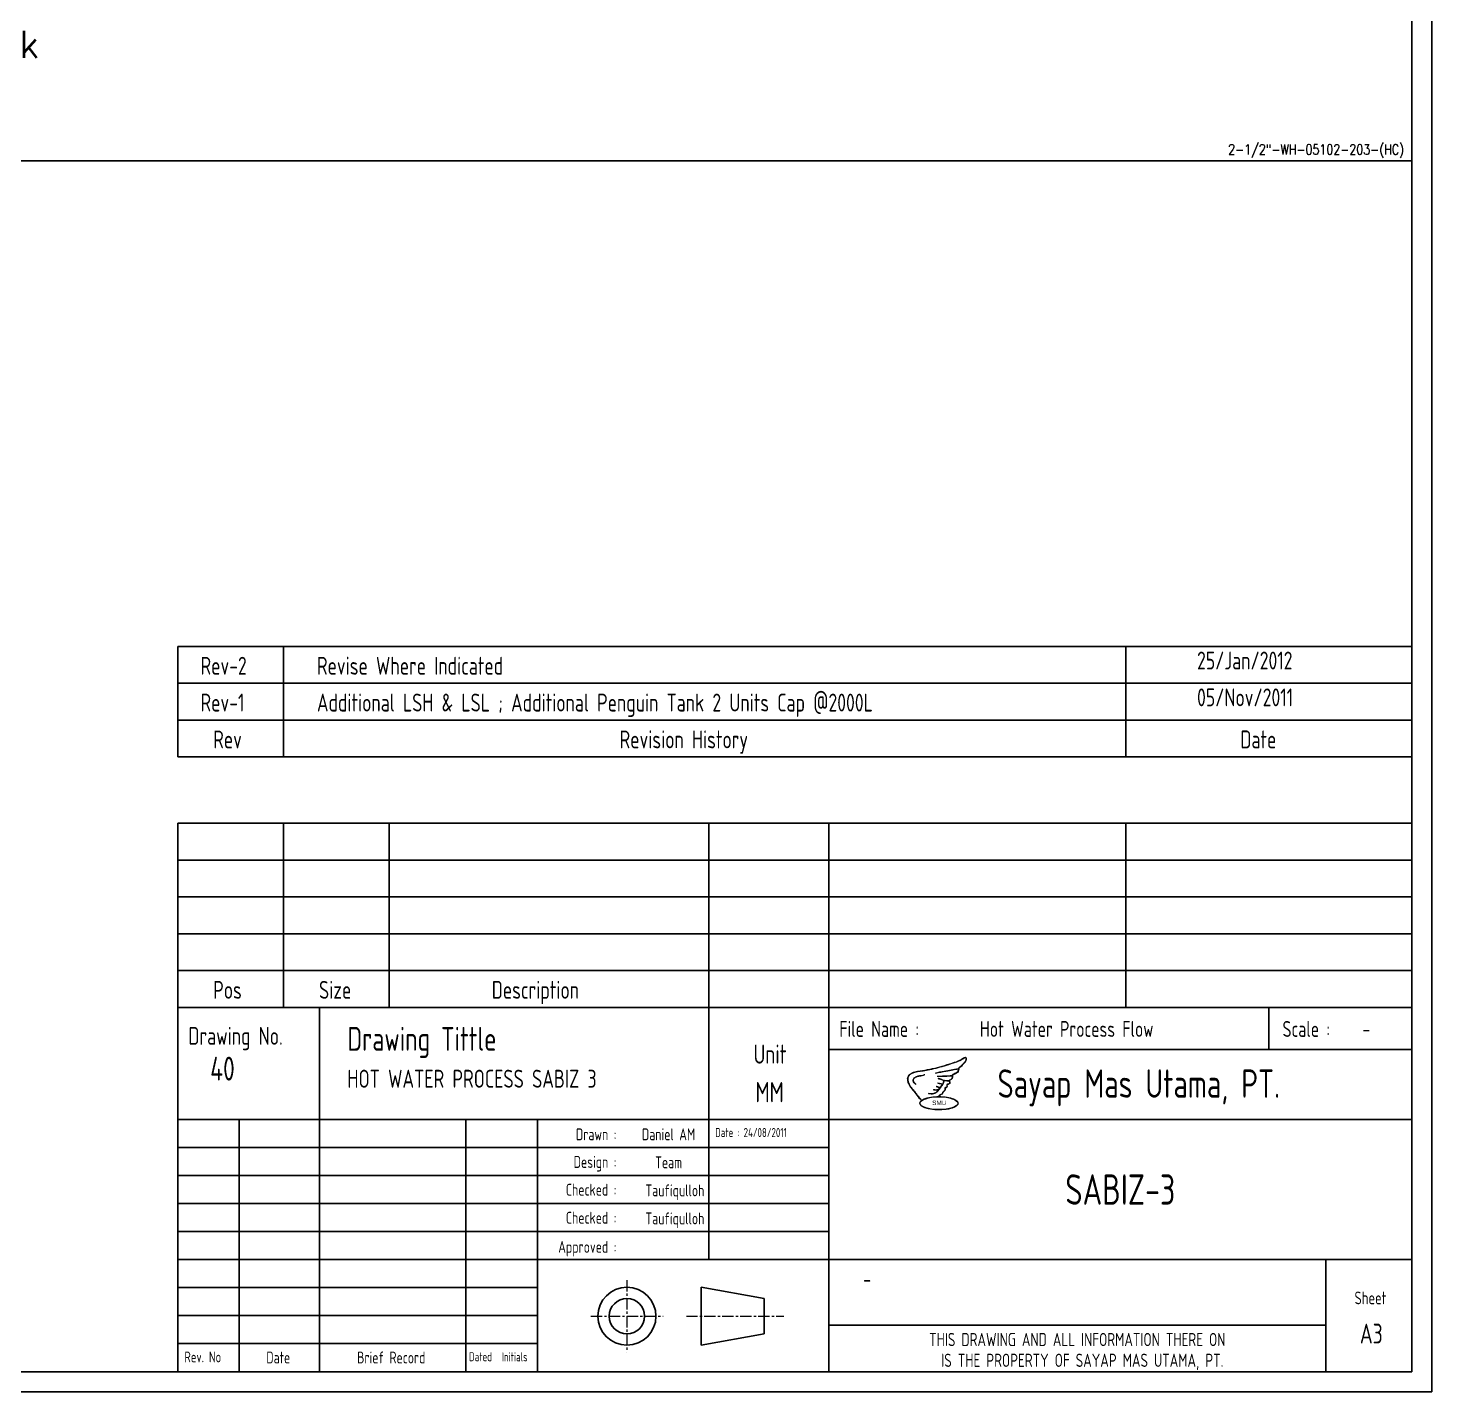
# Model space of a CAD drawing. Extents: x -29512 to 147477, y -5232 to 39709.
# Drawn here: x 141284.4 to 141440.5, y 7876.2 to 8027.8 of the extents above; entities that cross this region are included whole.
import ezdxf
from ezdxf.enums import TextEntityAlignment as Align

# ---------------------------------------------------------------- set-up
doc = ezdxf.new("R2010")
doc.units = 0
doc.linetypes.add('CENTER', pattern=[2, 1.25, -0.25, 0.25, -0.25])
doc.layers.get('0').update_dxf_attribs({"linetype": 'CONTINUOUS'})
doc.layers.add('DIMENSI', color=20, linetype='CONTINUOUS', lineweight=9)
for name, color, linetype in [('DIMENSION', 3, 'CONTINUOUS'), ('RAHMEN025', 7, 'CONTINUOUS'), ('RAHMEN07', 5, 'CONTINUOUS'), ('S', 7, 'CONTINUOUS'), ('TEXT', 4, 'CONTINUOUS')]:
    doc.layers.add(name, color=color, linetype=linetype)
doc.styles.add('ISOCP', font='isocp.shx', dxfattribs={"width": 0.8, "height": 2})
doc.styles.add('ROMANS', font='romans')
doc.styles.add('S25', font='SIMPLEX', dxfattribs={"width": 0.8, "height": 0.25})
doc.styles.get("Standard").update_dxf_attribs({"font": 'isocp.shx'})

# ---------------------------------------------------------------- blocks, each defined once
blk = doc.blocks.new('A$C0A2C2E44')
at = {"color": 1}
for p, q in [((0.377, 0.783), (0.38, 0.778)), ((0.621, 0.816), (0.622, 0.81)), ((0.652, 0.747), (0.652, 0.741)), ((0.677, 0.698), (0.676, 0.692)), ((0.182, 0.563), (0.186, 0.568)), ((0.465, 0.367), (0.464, 0.362)), ((0.573, 0.45), (0.572, 0.444)), ((0.638, 0.518), (0.636, 0.513)), ((0.67, 0.594), (0.669, 0.589)), ((0.687, 0.455), (0.693, 0.454)), ((0.693, 0.454), (0.689, 0.449)), ((0.306, 0.203), (0.313, 0.206)), ((0.683, 0.291), (0.672, 0.288)), ((0.689, 0.298), (0.683, 0.291))]:
    blk.add_line(p, q, dxfattribs=at)
blk.add_ellipse((0.694, 0.147), major_axis=(0.415, 0), ratio=0.340845, dxfattribs=at)
for points, knots in [([(0, 0.689), (0.002, 0.729), (0.027, 0.764), (0.086, 0.813), (0.123, 0.829), (0.24, 0.864), (0.313, 0.866), (0.46, 0.89), (0.534, 0.906), (0.678, 0.941), (0.748, 0.961), (0.893, 1.005), (0.971, 1.028), (1.067, 1.059), (1.092, 1.067), (1.142, 1.09), (1.165, 1.102), (1.223, 1.137), (1.255, 1.159), (1.287, 1.161), (1.297, 1.154), (1.299, 1.132), (1.296, 1.118), (1.286, 1.079), (1.274, 1.058), (1.241, 1.021), (1.223, 1.004), (1.196, 0.971), (1.184, 0.957), (1.153, 0.936), (1.139, 0.93), (1.129, 0.908), (1.129, 0.89), (1.117, 0.839), (1.09, 0.812), (1.033, 0.788), (1.009, 0.781), (0.991, 0.759), (0.993, 0.742), (0.989, 0.702), (0.981, 0.683), (0.953, 0.66), (0.933, 0.654), (0.92, 0.644), (0.921, 0.643), (0.929, 0.626), (0.936, 0.614), (0.935, 0.59), (0.93, 0.579), (0.908, 0.561), (0.887, 0.561), (0.869, 0.556), (0.869, 0.556), (0.872, 0.54), (0.877, 0.527), (0.874, 0.503), (0.867, 0.493), (0.845, 0.487), (0.833, 0.486), (0.83, 0.484), (0.83, 0.483), (0.831, 0.471), (0.832, 0.464), (0.832, 0.452), (0.831, 0.446), (0.825, 0.429), (0.818, 0.419), (0.799, 0.403), (0.786, 0.397), (0.778, 0.387), (0.782, 0.372), (0.769, 0.348), (0.757, 0.343), (0.733, 0.332), (0.723, 0.327), (0.705, 0.314), (0.697, 0.306), (0.689, 0.298)], [0, 0, 0, 0, 0.112073, 0.112073, 0.224146, 0.224146, 0.448293, 0.448293, 0.672439, 0.672439, 0.896585, 0.896585, 1.120731, 1.120731, 1.219343, 1.219343, 1.294581, 1.294581, 1.368103, 1.368103, 1.401614, 1.401614, 1.435126, 1.435126, 1.508266, 1.508266, 1.581406, 1.581406, 1.636272, 1.636272, 1.68334, 1.68334, 1.730409, 1.730409, 1.826705, 1.826705, 1.89211, 1.89211, 1.945825, 1.945825, 1.99954, 1.99954, 2.039843, 2.039843, 2.067924, 2.067924, 2.096006, 2.096006, 2.124087, 2.124087, 2.164088, 2.164088, 2.192796, 2.192796, 2.221504, 2.221504, 2.247194, 2.247194, 2.272885, 2.272885, 2.289397, 2.289397, 2.305909, 2.305909, 2.322421, 2.322421, 2.355445, 2.355445, 2.388458, 2.388458, 2.422729, 2.422729, 2.456999, 2.456999, 2.49127, 2.49127, 2.526206, 2.526206, 2.526206, 2.526206]), ([(0, 0.689), (-0.001, 0.663), (0.001, 0.634), (0.019, 0.583), (0.031, 0.559), (0.066, 0.501), (0.091, 0.469), (0.116, 0.438)], [0, 0, 0, 0, 0.0794682, 0.0794682, 0.1589365, 0.1589365, 0.278945, 0.278945, 0.278945, 0.278945]), ([(0.182, 0.563), (0.151, 0.588), (0.128, 0.611), (0.124, 0.668), (0.132, 0.691), (0.167, 0.722), (0.194, 0.734), (0.243, 0.753), (0.267, 0.756), (0.315, 0.76), (0.337, 0.762), (0.365, 0.775), (0.371, 0.779), (0.377, 0.783)], [0, 0, 0, 0, 0.1141886, 0.1141886, 0.1970745, 0.1970745, 0.2799604, 0.2799604, 0.3628464, 0.3628464, 0.4208339, 0.4208339, 0.4419315, 0.4419315, 0.4419315, 0.4419315]), ([(0.186, 0.568), (0.157, 0.591), (0.136, 0.612), (0.129, 0.659), (0.135, 0.683), (0.164, 0.713), (0.189, 0.726), (0.239, 0.745), (0.263, 0.75), (0.311, 0.754), (0.333, 0.756), (0.364, 0.768), (0.373, 0.773), (0.38, 0.778)], [0, 0, 0, 0, 0.1070866, 0.1070866, 0.1896444, 0.1896444, 0.2722021, 0.2722021, 0.3592387, 0.3592387, 0.4157454, 0.4157454, 0.4419315, 0.4419315, 0.4419315, 0.4419315]), ([(0.464, 0.362), (0.503, 0.357), (0.544, 0.352), (0.61, 0.367), (0.635, 0.382), (0.673, 0.419), (0.689, 0.439), (0.723, 0.484), (0.742, 0.508), (0.773, 0.549), (0.788, 0.565), (0.8, 0.601), (0.802, 0.614), (0.806, 0.634), (0.809, 0.64), (0.809, 0.65)], [0, 0, 0, 0, 0.1171299, 0.1171299, 0.1949164, 0.1949164, 0.2727028, 0.2727028, 0.3630052, 0.3630052, 0.4278676, 0.4278676, 0.4667028, 0.4667028, 0.4898522, 0.4898522, 0.4898522, 0.4898522]), ([(0.465, 0.367), (0.492, 0.364), (0.544, 0.358), (0.612, 0.371), (0.663, 0.415), (0.708, 0.474), (0.753, 0.532), (0.783, 0.572), (0.79, 0.588), (0.793, 0.602), (0.797, 0.617), (0.8, 0.636), (0.804, 0.648), (0.803, 0.655), (0.802, 0.657)], [0, 0, 0, 0, 0.0801736, 0.1601008, 0.1950859, 0.2806082, 0.3822921, 0.413522, 0.4309294, 0.4353954, 0.4549654, 0.4778773, 0.4910855, 0.4962277, 0.4962277, 0.4962277, 0.4962277]), ([(0.621, 0.816), (0.683, 0.831), (0.745, 0.845), (0.861, 0.864), (0.914, 0.874), (1.012, 0.896), (1.06, 0.904), (1.125, 0.911)], [0, 0, 0, 0, 0.1931977, 0.1931977, 0.3512561, 0.3512561, 0.4989343, 0.4989343, 0.4989343, 0.4989343]), ([(0.622, 0.81), (0.698, 0.829), (0.772, 0.842), (0.9, 0.865), (0.949, 0.877), (1.036, 0.894), (1.075, 0.899), (1.124, 0.905)], [0, 0, 0, 0, 0.232997, 0.232997, 0.3855173, 0.3855173, 0.4975809, 0.4975809, 0.4975809, 0.4975809]), ([(0.652, 0.747), (0.707, 0.745), (0.762, 0.747), (0.839, 0.752), (0.86, 0.753), (0.898, 0.754), (0.914, 0.754), (0.943, 0.755), (0.957, 0.756), (0.986, 0.758)], [0, 0, 0, 0, 0.1641507, 0.1641507, 0.229477, 0.229477, 0.2780522, 0.2780522, 0.3171629, 0.3171629, 0.3171629, 0.3171629]), ([(0.652, 0.741), (0.703, 0.74), (0.755, 0.74), (0.847, 0.747), (0.888, 0.748), (0.943, 0.749), (0.957, 0.75), (0.987, 0.752)], [0, 0, 0, 0, 0.1524056, 0.1524056, 0.2775783, 0.2775783, 0.3171629, 0.3171629, 0.3171629, 0.3171629]), ([(0.676, 0.692), (0.701, 0.686), (0.725, 0.679), (0.773, 0.659), (0.8, 0.65), (0.836, 0.646), (0.847, 0.646), (0.865, 0.645), (0.873, 0.644), (0.887, 0.643), (0.893, 0.642), (0.917, 0.642)], [0, 0, 0, 0, 0.0781297, 0.0781297, 0.1562594, 0.1562594, 0.1873182, 0.1873182, 0.2105792, 0.2105792, 0.2303682, 0.2303682, 0.2303682, 0.2303682]), ([(0.677, 0.698), (0.695, 0.693), (0.728, 0.686), (0.771, 0.665), (0.822, 0.651), (0.865, 0.651), (0.895, 0.648), (0.917, 0.648)], [0, 0, 0, 0, 0.0559434, 0.0991961, 0.1433993, 0.2119753, 0.2303682, 0.2303682, 0.2303682, 0.2303682]), ([(0.116, 0.438), (0.178, 0.364), (0.237, 0.287), (0.301, 0.209), (0.303, 0.206), (0.306, 0.203)], [0, 0, 0, 0, 0.2904194, 0.2904194, 0.3019642, 0.3019642, 0.3019642, 0.3019642]), ([(0.573, 0.45), (0.601, 0.446), (0.628, 0.443), (0.666, 0.45), (0.677, 0.452), (0.687, 0.455)], [0, 0, 0, 0, 0.0850364, 0.0850364, 0.1176317, 0.1176317, 0.1176317, 0.1176317]), ([(1.116, 0.147), (1.116, 0.172), (1.098, 0.196), (1.011, 0.254), (0.905, 0.282), (0.664, 0.3), (0.532, 0.29), (0.338, 0.238), (0.275, 0.196), (0.271, 0.097), (0.346, 0.05), (0.576, -0.002), (0.729, -0.007), (0.984, 0.029), (1.082, 0.069), (1.113, 0.128), (1.116, 0.138), (1.116, 0.147)], [0, 0, 0, 0, 0.467517, 0.467517, 1.353854, 1.353854, 2.240192, 2.240192, 3.12653, 3.12653, 4.119349, 4.119349, 5.112169, 5.112169, 6.104989, 6.104989, 6.283185, 6.283185, 6.283185, 6.283185])]:
    blk.add_open_spline(points, degree=3, knots=knots, dxfattribs=at)
at = {"color": 1, "start_tangent": (0.041652, 0.999132)}
blk.add_spline([(0.006, 0.689), (0.021, 0.738), (0.217, 0.848), (0.344, 0.865), (0.489, 0.891), (0.675, 0.935), (0.861, 0.989), (1.06, 1.051), (1.192, 1.111), (1.291, 1.147), (1.288, 1.109), (1.263, 1.056), (1.216, 1.005), (1.165, 0.951), (1.132, 0.927), (1.12, 0.878), (1.069, 0.81), (0.989, 0.764), (0.985, 0.717), (0.947, 0.665), (0.917, 0.647), (0.928, 0.612), (0.914, 0.574), (0.865, 0.558), (0.87, 0.52), (0.858, 0.497), (0.825, 0.488), (0.825, 0.469), (0.821, 0.436), (0.795, 0.408), (0.776, 0.394), (0.772, 0.366), (0.732, 0.338), (0.685, 0.303)], degree=3, dxfattribs=at)
at = {"color": 1}
for points in [[(0.006, 0.689), (0.006, 0.656), (0.023, 0.592), (0.069, 0.509), (0.121, 0.442)], [(0.121, 0.442), (0.182, 0.368), (0.235, 0.301), (0.289, 0.233), (0.31, 0.207)], [(0.572, 0.444), (0.63, 0.439), (0.689, 0.449)], [(0.636, 0.513), (0.675, 0.502), (0.72, 0.49)], [(0.67, 0.594), (0.735, 0.583), (0.78, 0.569)], [(0.31, 0.207), (0.313, 0.206)], [(0.685, 0.303), (0.672, 0.288)]]:
    blk.add_spline(points, degree=3, dxfattribs=at)
for points in [[(0.638, 0.518), (0.666, 0.511), (0.694, 0.503), (0.722, 0.495)], [(0.669, 0.589), (0.707, 0.584), (0.742, 0.576), (0.778, 0.563)]]:
    blk.add_open_spline(points, degree=3, dxfattribs=at)
at = {"color": 1, "insert": (0.7, 0.155), "char_height": 0.1, "width": 1.8, "attachment_point": 5}
blk.add_mtext('\\fArial|b0|i0|c0|p34;SMU', dxfattribs=at)
blk = doc.blocks.new('A$C2CDC6E2D')
at = {"layer": 'DIMENSI', "xscale": 9, "yscale": 9, "zscale": 9}
blk.add_blockref('A$C0A2C2E44', (0, 0), dxfattribs=at)

msp = doc.modelspace()

# ---------------------------------------------------------------- linework, layer by layer
at = {"layer": 'DIMENSION', "color": 0, "linetype": 'ByBlock', "ltscale": 0.5}
for p, q in [((141199.0532, 8013.0568), (141438.2971, 8013.0568)), ((141438.2971, 8005.5057), (141438.2971, 8010.8024))]:
    msp.add_line(p, q, dxfattribs=at)
at = {"layer": 'DIMENSION', "color": 7}
for p, q in [((141406.4992, 7950.8936), (141406.4992, 7959.0836)), ((141406.4992, 7946.7986), (141406.4992, 7950.8936)), ((141406.4992, 7935.3347), (141406.4992, 7939.4297)), ((141406.4992, 7931.2397), (141406.4992, 7935.3347)), ((141406.4992, 7927.1447), (141406.4992, 7931.2397)), ((141406.4992, 7923.0497), (141406.4992, 7927.1447)), ((141406.4992, 7918.9547), (141406.4992, 7923.0497)), ((141359.2807, 7887.8432), (141359.2807, 7881.3953)), ((141359.2807, 7887.8432), (141366.2802, 7886.585)), ((141366.2802, 7886.585), (141366.2802, 7882.6535)), ((141359.2807, 7881.3953), (141366.2802, 7882.6535))]:
    msp.add_line(p, q, dxfattribs=at)
at = {"layer": 'DIMENSION', "linetype": 'CENTER', "lineweight": 9}
for p, q in [((141351.0229, 7888.6255), (141351.0229, 7880.6084)), ((141347.0121, 7884.6192), (141355.0337, 7884.6192)), ((141357.6295, 7884.6192), (141368.4821, 7884.6192))]:
    msp.add_line(p, q, dxfattribs=at)
at = {"layer": 'DIMENSION', "color": 6, "linetype": 'ByBlock', "ltscale": 0.5}
msp.add_lwpolyline([(141440.5471, 7876.2005), (141020.5471, 7876.2005), (141020.5471, 8173.2005), (141440.5471, 8173.2005)], close=True, dxfattribs=at)
at = {"layer": 'DIMENSION', "color": 0, "linetype": 'ByBlock', "ltscale": 0.5}
msp.add_lwpolyline([(141022.7971, 8170.9505), (141438.2971, 8170.9505), (141438.2971, 7878.4505), (141022.7971, 7878.4505)], close=True, dxfattribs=at)
at = {"layer": 'DIMENSION', "color": 7}
for radius in [3.224, 1.9657]:
    msp.add_circle((141351.0229, 7884.6192), radius, dxfattribs=at)
at = {"layer": 'RAHMEN025', "color": 7}
for p, q in [((141422.3981, 7918.9547), (141422.3981, 7914.2811)), ((141373.4904, 7914.2811), (141438.2971, 7914.2811))]:
    msp.add_line(p, q, dxfattribs=at)
at = {"layer": 'RAHMEN07', "color": 7}
for p, q in [((141301.0594, 7950.8936), (141301.0594, 7959.0836)), ((141301.0594, 7959.0836), (141438.2971, 7959.0836)), ((141312.8283, 7959.0836), (141312.8283, 7950.8936)), ((141301.0594, 7954.9886), (141438.2971, 7954.9886)), ((141301.0594, 7954.9886), (141438.2971, 7954.9886)), ((141301.0594, 7950.8936), (141438.2971, 7950.8936)), ((141301.0594, 7946.7986), (141301.0594, 7950.8936)), ((141301.0594, 7950.8936), (141438.2971, 7950.8936)), ((141312.8283, 7950.8936), (141312.8283, 7946.7986)), ((141301.0594, 7946.7986), (141438.2971, 7946.7986)), ((141301.0594, 7946.7986), (141438.2971, 7946.7986)), ((141301.0594, 7939.4297), (141438.2971, 7939.4297)), ((141301.0594, 7935.3347), (141301.0594, 7939.4297)), ((141301.0594, 7939.4297), (141438.2971, 7939.4297)), ((141312.8283, 7939.4297), (141312.8283, 7935.3347)), ((141324.5972, 7939.4297), (141324.5972, 7935.3347)), ((141360.1478, 7935.3347), (141360.1478, 7939.4297)), ((141373.4904, 7935.3347), (141373.4904, 7939.4297)), ((141301.0594, 7935.3347), (141438.2971, 7935.3347)), ((141301.0594, 7931.2397), (141301.0594, 7935.3347)), ((141301.0594, 7935.3347), (141438.2971, 7935.3347)), ((141312.8283, 7935.3347), (141312.8283, 7931.2397)), ((141324.5972, 7935.3347), (141324.5972, 7931.2397)), ((141360.1478, 7931.2397), (141360.1478, 7935.3347)), ((141373.4904, 7931.2397), (141373.4904, 7935.3347)), ((141301.0594, 7931.2397), (141438.2971, 7931.2397)), ((141301.0594, 7927.1447), (141301.0594, 7931.2397)), ((141301.0594, 7931.2397), (141438.2971, 7931.2397)), ((141312.8283, 7931.2397), (141312.8283, 7927.1447)), ((141324.5972, 7931.2397), (141324.5972, 7927.1447)), ((141360.1478, 7927.1447), (141360.1478, 7931.2397)), ((141373.4904, 7927.1447), (141373.4904, 7931.2397)), ((141301.0594, 7927.1447), (141438.2971, 7927.1447)), ((141301.0594, 7923.0497), (141301.0594, 7927.1447)), ((141301.0594, 7927.1447), (141438.2971, 7927.1447)), ((141312.8283, 7927.1447), (141312.8283, 7923.0497)), ((141324.5972, 7927.1447), (141324.5972, 7923.0497)), ((141360.1478, 7923.0497), (141360.1478, 7927.1447)), ((141373.4904, 7923.0497), (141373.4904, 7927.1447)), ((141301.0594, 7923.0497), (141438.2971, 7923.0497)), ((141301.0594, 7918.9547), (141301.0594, 7923.0497)), ((141301.0594, 7923.0497), (141438.2971, 7923.0497)), ((141312.8283, 7923.0497), (141312.8283, 7918.9547)), ((141324.5972, 7923.0497), (141324.5972, 7918.9547)), ((141360.1478, 7918.9547), (141360.1478, 7923.0497)), ((141373.4904, 7918.9547), (141373.4904, 7923.0497)), ((141301.0594, 7918.9547), (141438.2971, 7918.9547)), ((141301.0594, 7918.9547), (141301.0594, 7878.4505)), ((141316.8294, 7918.9547), (141316.8294, 7878.4505)), ((141360.1478, 7918.9547), (141360.1478, 7890.9133)), ((141373.4904, 7918.9547), (141373.4904, 7878.4505)), ((141301.0594, 7906.4919), (141438.2971, 7906.4919)), ((141307.9037, 7906.4919), (141307.9037, 7878.4505)), ((141333.1166, 7906.4919), (141333.1166, 7878.4505)), ((141341.087, 7906.4919), (141341.087, 7878.4505)), ((141301.0594, 7903.3762), (141373.4904, 7903.3762)), ((141301.0594, 7900.2605), (141373.4904, 7900.2605)), ((141301.0594, 7897.1448), (141373.4904, 7897.1448)), ((141301.0594, 7894.029), (141373.4904, 7894.029)), ((141301.0594, 7890.9133), (141438.2971, 7890.9133)), ((141428.7667, 7890.9133), (141428.7667, 7878.4505)), ((141301.0594, 7887.7976), (141341.087, 7887.7976)), ((141301.0594, 7884.6819), (141341.087, 7884.6819)), ((141373.4904, 7883.6335), (141428.7667, 7883.6335)), ((141301.0594, 7881.5662), (141341.087, 7881.5662)), ((141312.6215, 7878.4505), (141438.2971, 7878.4505))]:
    msp.add_line(p, q, dxfattribs=at)

# ---------------------------------------------------------------- block references
at = {"layer": 'DIMENSION', "color": 7, "xscale": 0.5596831592556555, "yscale": 0.5596831592574745, "zscale": 0.559683159257282}
msp.add_blockref('A$C2CDC6E2D', (141382.2277, 7907.5578), dxfattribs=at)

# ---------------------------------------------------------------- texts
at = {"color": 7, "style": 'ISOCP', "width": 0.8}
msp.add_attdef('MM', (141365.312, 7908.4047), 'mm', height=2.25, dxfattribs=at)
msp.add_attdef('SABIZ-3', text='-', height=3.375, dxfattribs=at).set_placement((141405.8937, 7898.7026), align=Align.MIDDLE_CENTER)
at = {"layer": 'DIMENSION', "color": 7, "style": 'ISOCP', "width": 0.8}
for s, p in [('THIS DRAWING AND ALL INFORMATION THERE ON', (141384.6302, 7881.289)), ('IS THE PROPERTY OF SAYAP MAS UTAMA, PT.', (141385.9714, 7878.9808))]:
    msp.add_text(s, height=1.469116, dxfattribs=at).set_placement(p)
at = {"layer": 'DIMENSION', "color": 7, "style": 'ISOCP'}
for s, insert, char_height, width, attachment_point in [('Rev-2', (141303.6008, 7957.9314), 1.98648, 95.522888, 1), ('Revise Where Indicated', (141316.5484, 7957.9314), 1.986484, 95.522888, 1), ('25/Jan/2012', (141414.4254, 7958.5081), 1.986484, 95.522888, 1), ('Rev-1', (141303.6008, 7953.8364), 1.98648, 95.522888, 1), ('Additional LSH & LSL ; Additional Penguin Tank 2 Units Cap @2000L ', (141316.5484, 7953.8364), 1.986484, 95.522888, 1), ('05/Nov/2011', (141414.4254, 7954.4131), 1.986484, 95.522888, 1), ('Rev', (141305.0105, 7949.7414), 1.98648, 95.522888, 1), ('Revision History', (141350.2059, 7949.7414), 1.986484, 95.522888, 1), ('Date', (141419.2439, 7949.7414), 1.98648, 95.522888, 1), ('Pos', (141305.0105, 7921.8975), 1.98648, 95.522888, 1), ('Size', (141316.7795, 7921.8975), 1.98648, 95.522888, 1), ('Description', (141335.9915, 7921.8975), 1.986484, 95.522888, 1), ('File Name :', (141374.6476, 7917.4381), 1.765764, 84.909234, 1), ('Hot Water Process Flow', (141390.2808, 7917.4381), 1.765764, 84.909234, 1), ('Scale : ', (141423.9284, 7917.4381), 1.76576, 84.909234, 1), ('Drawing No.\\P{\\H1.3333x;  40}', (141302.2535, 7916.7771), 1.986484, 95.522888, 1), ('Drawing Tittle', (141319.9301, 7916.7771), 2.648646, 127.363851, 1), ('-', (141432.8185, 7917.4381), 1.7658, 84.909234, 1), ('Unit', (141365.108, 7914.8135), 2.11892, 101.891081, 1), ('HOT WATER PROCESS SABIZ 3', (141319.9301, 7912.0212), 2, 127.363851, 1), ('Sayap Mas Utama, PT.', (141392.2438, 7912.0593), 3.15315, 151.623632, 1), ('Drawn :', (141349.8608, 7905.5013), 1.32432, 8.773792, 3), ('Daniel AM', (141358.6229, 7905.5013), 1.32432, 8.773792, 3), ('{\\A1;Date : 24/08/2011}', (141360.8377, 7905.5391), 1, 63.681926, 1), ('Design :', (141349.8608, 7902.4296), 1.32432, 8.773792, 3), ('Team', (141357.1679, 7902.3856), 1.32432, 8.773792, 3), ('Checked :', (141349.8608, 7899.3449), 1.32432, 8.773792, 3), ('Taufiqulloh', (141359.6349, 7899.2699), 1.324323, 8.773792, 3), ('Checked :', (141349.8608, 7896.2292), 1.32432, 8.773792, 3), ('Taufiqulloh', (141359.6349, 7896.1542), 1.324323, 8.773792, 3), ('Approved :', (141349.8608, 7892.9901), 1.32432, 8.773792, 3), ('Sheet', (141431.9375, 7887.3572), 1.41261, 67.927387, 1), ('A3', (141432.5336, 7883.7894), 2.20721, 106.136543, 1), ('Rev. No', (141301.8057, 7880.688), 1.2, 63.681926, 1), ('Date', (141310.9114, 7880.688), 1.32432, 63.681926, 1), ('Brief Record', (141321.0199, 7880.688), 1.324323, 63.681926, 1), ('Dated', (141333.4675, 7880.6166), 1, 51.964451, 1), ('Initials', (141337.117, 7880.595), 1, 51.964451, 1)]:
    msp.add_mtext(s, dxfattribs=dict(at, insert=insert, char_height=char_height, width=width, attachment_point=attachment_point))
at = {"layer": 'DIMENSION', "color": 7, "style": 'ISOCP', "width": 0.8}
msp.add_attdef('-', (141377.2794, 7887.8197), '-', height=1.8364, dxfattribs=at)
at = {"layer": 'S', "style": 'S25', "width": 0.8}
msp.add_text('2-1/2"-WH-05102-203-(HC)', height=1.129135, dxfattribs=at).set_placement((141437.4392, 8013.7792), align=Align.RIGHT)
at = {"layer": 'TEXT', "color": 1, "insert": (141237.0255, 8027.5252), "char_height": 3, "width": 241.0588, "attachment_point": 1, "style": 'ROMANS'}
msp.add_mtext('Hot Water Storage Tank\\P Cap 2M{\\fISOCPEUR|b0|i0|c0|p34;³ }', dxfattribs=at)

doc.saveas('drawing.dxf')
